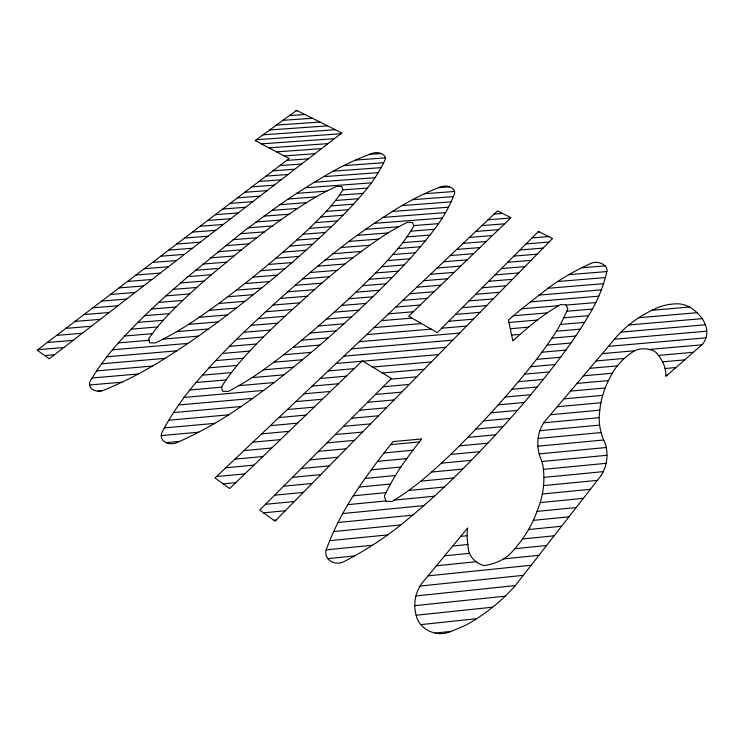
<?xml version="1.0" encoding="UTF-8"?>
<svg xmlns="http://www.w3.org/2000/svg" width="744" height="744" viewBox="0 0 744 744"><rect width="100%" height="100%" fill="white"/><g stroke="black" fill="none" stroke-linecap="round" stroke-linejoin="round"><path stroke-width="1.12" d="M435.166 633.079L451.18 631.358M414.799 605.672L505.176 596.186M416.11 615.26L492.677 607.178M420.834 624.625L476.681 618.683M420.081 586.039L523.292 575.345M415.952 595.944L515.266 585.593M444.596 555.842L469.464 553.313M514.839 548.7L546.589 545.482M436.365 565.784L476.095 561.72M503.493 558.921L538.935 555.294M428.023 575.865L531.169 565.254M329.75 540.674L387.68 534.899M533.309 520.372L568.937 516.82M326.142 549.872L372.474 545.222M460.703 536.368L467.13 535.717M528.51 529.561L561.59 526.24M327.816 558.651L354.553 555.945M452.705 546.04L467.864 544.506M522.446 538.991L554.141 535.792M338.036 522.511L412.697 515.155M540.209 502.6L583.343 498.35M333.712 531.551L400.849 524.901M537.056 511.398L576.182 507.52M265.496 504.311L294.354 501.521M353.27 495.82L386.015 492.658M408.661 490.473L444.308 487.022M543.873 477.388L603.3 471.64M263.516 512.849L285.315 510.728M347.792 504.655L385.876 500.945M394.348 500.117L434.375 496.229M543.557 485.599L597.358 480.373M273.857 520.289L276.154 520.065M342.714 513.546L423.857 505.604M542.367 493.997L590.392 489.301M223.228 483.888L235.709 482.698M292.522 477.304L320.757 474.626M371.293 469.827L400.867 467.018M441.397 463.168L471.324 460.322M539.195 453.877L606.239 447.507M283.631 486.185L312.071 483.47M365.137 478.401L395.445 475.509M431.52 472.059L462.666 469.083M541.771 461.522L606.992 455.291M274.62 495.188L303.273 492.435M359.12 487.069L390.507 484.056M420.872 481.136L453.701 477.974M543.399 469.352L606.137 463.326M234.918 459.141L262.892 456.528M318.506 451.338L346.146 448.762M390.674 444.605L419.337 441.927M467.753 437.407L495.56 434.812M539.921 430.674L599.618 425.103M225.776 467.781L253.946 465.139M309.95 459.885L337.795 457.272M384.053 452.929L412.976 450.213M459.42 445.851L487.757 443.192M538.089 438.467L601.115 432.552M216.513 476.541L244.888 473.863M301.292 468.534L329.332 465.893M377.599 461.336L406.791 458.574M450.678 454.435L479.685 451.692M537.903 446.195L603.682 439.983M165.949 442.643L179.695 441.378M261.656 433.864L289.044 431.353M343.505 426.358L370.577 423.875M491.021 412.827L517.424 410.409M557.219 406.754L600.938 402.746M252.858 442.178L280.432 439.639M335.274 434.58L362.533 432.069M483.544 420.899L510.384 418.426M550.458 414.733L599.785 410.177M243.948 450.604L271.718 448.028M326.942 442.903L354.395 440.355M475.788 429.093L503.093 426.563M543.79 422.787L599.227 417.644M173.566 412.576L241.075 406.531M295.759 401.621L322.403 399.24M375.394 394.487L401.741 392.125M518.382 381.663L543.297 379.431M583.454 375.832L612.293 373.246M665.052 368.513L675.971 367.536M168.814 420.23L228.706 414.827M287.389 409.535L314.219 407.117M367.573 402.309L394.097 399.909M511.9 389.289L537.149 387.01M577.019 383.42L608.443 380.584M665.889 375.404L667.117 375.292M164.368 427.93L214.765 423.364M278.916 417.542L305.933 415.096M359.65 410.223L386.35 407.805M505.195 397.026L530.798 394.701M570.499 391.102L605.207 387.959M161.215 435.603L198.695 432.19M270.342 425.652L297.544 423.169M351.624 418.24L378.51 415.784M498.229 404.866L524.222 402.495M563.906 398.877L602.724 395.343M189.897 389.968L221.656 387.168M238.852 385.652L274.08 382.546M320.246 378.473L346.36 376.166M382.388 372.995L424.136 369.312M536.452 359.408L560.511 357.287M602.305 353.605L634.688 350.75M649.326 349.457L701.871 344.825M184.094 397.454L263.664 390.395M312.182 386.099L338.474 383.764M390.758 379.133L416.761 376.827M530.658 366.727L554.968 364.569M596.102 360.924L624.393 358.413M658.394 355.399L693.343 352.303M178.662 404.987L252.681 398.393M304.026 393.809L330.485 391.456M383.123 386.759L409.302 384.425M524.632 374.139L549.23 371.954M589.815 368.327L617.334 365.881M662.551 361.844L684.713 359.873M96.711 370.875L152.511 366.057M215.676 360.608L243.279 358.227M283.65 354.749L311.308 352.358M351.54 348.889L452.752 340.157M511.63 335.079L520.103 334.344M556.419 331.21L580.264 329.155M628.857 324.961L702.206 318.637M92.07 377.989L138.31 373.981M209.018 367.852L237.122 365.406M273.829 362.226L302.492 359.743M343.858 356.153L445.73 347.318M551.918 338.102L575.735 336.037M620.905 332.122L705.424 324.784M89.55 385.001L121.932 382.184M202.48 375.153L231.44 372.632M263.441 369.842L293.378 367.229M336.083 363.5L361.854 361.259M362.942 361.156L438.616 354.562M547.063 345.104L570.936 343.021M614.414 339.227L706.772 331.173M97.892 391.139L101.826 390.795M196.081 382.528L226.176 379.896M252.002 377.627L283.966 374.827M328.216 370.94L354.153 368.671M372.623 367.052L431.418 361.891M541.92 352.2L565.859 350.099M608.443 346.369L705.982 337.813M44.714 355.567L54.452 354.739M112.465 349.81L187.897 343.412M236.518 339.283L263.376 337.004M310.257 333.024L336.167 330.82M374.055 327.602L421.532 323.575M448.66 321.269L473.351 319.176M513.276 315.782L547.175 312.908M566.723 311.243L592.401 309.067M106.894 356.785L176.793 350.824M229.422 346.332L256.503 344.016M301.748 340.157L328.141 337.897M366.643 334.614L431.185 329.108M441.722 328.206L466.562 326.086M508.998 322.468L537.28 320.05M563.775 317.79L588.597 315.67M652.032 310.257L689.558 307.049M101.64 363.807L165.075 358.366M222.484 353.437L249.807 351.094M292.922 347.392L319.855 345.077M359.138 341.71L459.699 333.079M510.31 328.736L528.491 327.174M560.353 324.44L584.552 322.366M638.845 317.707L697.082 312.713M65.844 328.383L91.363 326.253M137.91 322.385L163.262 320.283M199.197 317.288L227.283 314.954M265.534 311.773L292.206 309.56M341.636 305.449L365.909 303.431M402.876 300.362L427.214 298.335M475.639 294.308L499.726 292.308M547.975 288.291L603.524 283.678M56.609 335.395L82.296 333.256M131.242 329.164L157.561 326.96M188.576 324.375L218.038 321.91M258.214 318.553L284.887 316.321M334.177 312.201L358.813 310.146M395.799 307.049L420.286 305.003M469.008 300.929L493.244 298.911M538.898 295.089L601.338 289.872M47.272 342.5L73.126 340.334M124.694 336L152.287 333.684M176.737 331.629L208.478 328.96M250.942 325.388L277.633 323.147M326.458 319.046L351.493 316.944M388.628 313.829L413.273 311.755M462.303 307.635L486.688 305.589M530.109 301.934L598.771 296.168M37.823 349.689L63.845 347.495M118.398 342.882L149.042 340.296M163.057 339.115L198.453 336.121M243.707 332.298L270.435 330.048M318.488 325.984L343.951 323.835M381.384 320.673L411.971 318.088M455.523 314.414L480.057 312.341M521.572 308.834L558.577 305.71M565.97 305.087L595.804 302.566M101.714 301.097L126.582 299.069M165.912 295.87L189.683 293.936M236.378 290.132L261.572 288.077M295.294 285.333L321.854 283.166M369.191 279.316L392.2 277.438M430.413 274.322L454.166 272.388M501.419 268.547L524.929 266.631M92.898 307.802L117.933 305.747M158.705 302.417L182.745 300.446M227.701 296.763L253.379 294.661M287.779 291.843L314.442 289.667M362.635 285.715L385.922 283.808M423.643 280.721L447.535 278.768M495.086 274.88L518.735 272.936M581.613 267.793L605.058 265.878M83.979 314.582L109.173 312.508M151.637 309.011L175.984 307.012M218.708 303.496L244.943 301.339M280.311 298.428L307.039 296.224M355.865 292.206L379.459 290.272M416.798 287.193L440.839 285.222M488.678 281.279L512.467 279.326M568.807 274.685L606.862 271.56M74.967 321.436L100.319 319.343M144.708 315.67L169.409 313.624M209.222 310.332L236.248 308.1M272.899 305.068L299.59 302.864M348.862 298.781L372.781 296.81M409.879 293.741L434.068 291.741M482.196 287.761L506.134 285.78M557.73 281.511L605.356 277.568M135.975 275.029L160.239 273.094M195.402 270.286L218.866 268.417M268.407 264.464L291.992 262.576M325.147 259.935L353.056 257.703M392.851 254.532L415.282 252.737M456.751 249.426L479.936 247.575M526.082 243.893L549.044 242.06M127.559 281.437L151.971 279.484M187.972 276.591L211.445 274.713M260.781 270.751L284.719 268.835M317.511 266.203L344.993 263.999M387.382 260.595L409.87 258.791M450.269 255.555L473.603 253.676M520.019 249.956L543.12 248.105M119.04 287.919L143.601 285.938M180.578 282.953L204.089 281.065M252.913 277.121L277.233 275.168M309.988 272.527L337.125 270.332M381.616 266.752L404.197 264.929A609.662 332.066 -12.5 0 0 435.194 228.296A251.147 158.23 -5.6 0 0 454.445 193.868A9.198 6.045 3.5 0 0 450.845 187.376A9.198 6.045 3.5 0 0 440.532 186.874A310.769 228.631 14.7 0 0 397.259 208.422A2618.573 1333.118 52.3 0 0 347.681 242.358C308.593 272.137 272.025 305.105 236.648 339.162A1721.625 1058.656 53 0 0 195.012 383.774A346.165 298.158 13.8 0 0 162.211 431.901A11.486 8.975 -14.1 0 0 164.498 441.787A11.486 8.975 -14.1 0 0 177.1 442.541A284.571 188.883 -13.1 0 0 234.909 410.735A645.02 352.963 -14.7 0 0 287.788 371.758A1268.176 535.327 -16.6 0 0 404.159 264.966M443.722 261.739L467.195 259.851M513.89 256.085L537.121 254.206M110.419 294.475L135.138 292.466M173.222 289.379L196.807 287.472M244.776 283.585L269.514 281.576M302.594 278.898L329.415 276.722M375.543 272.983L398.291 271.142M437.109 267.998L460.713 266.082M507.687 262.279L531.058 260.381M168.749 250.105L192.436 248.254M225.609 245.659L248.98 243.827M296.596 240.098L319.046 238.34M357.157 235.364L388.098 232.937M410.697 231.17L434.422 229.31M481.963 225.59L504.618 223.823M160.695 256.234L184.521 254.364M217.983 251.732L241.465 249.882M289.872 246.078L312.582 244.292M348.908 241.428L378.64 239.094M406.968 236.871L429.986 235.058M475.76 231.458L498.545 229.663M152.548 262.427L176.514 260.539M210.413 257.861L233.904 256.001M282.943 252.123L305.914 250.309M340.845 247.547L369.861 245.26M402.764 242.656L425.326 240.87M469.492 237.383L492.407 235.569M538.024 231.97L539.307 231.868M144.308 268.696L168.423 266.78M202.88 264.046L226.353 262.186M275.792 258.252L299.06 256.41M332.931 253.713L361.333 251.463M398.031 248.543L420.425 246.766M463.149 243.372L486.204 241.54M532.09 237.894L548.719 236.573M207.762 220.438L230.752 218.68M263.757 216.16L288.988 214.226M326.225 211.389L348.341 209.696M401.909 205.604L451.115 201.847M200.127 226.241L223.256 224.465M255.889 221.963L280.6 220.066M320.878 216.969L342.965 215.276M392.376 211.482L448.53 207.176M192.408 232.109L215.667 230.315M248.152 227.813L272.425 225.944M315.251 222.633L337.339 220.931M383.207 217.397L445.591 212.589M184.605 238.043L208.004 236.229M240.544 233.709L264.446 231.858M309.327 228.38L331.443 226.669M374.297 223.349L442.271 218.076M494.165 214.058L502.451 213.416M176.719 244.041L200.266 242.209M233.049 239.652L256.634 237.82M303.096 234.202L325.333 232.472M365.62 229.329L398.803 226.743M413.766 225.581L438.56 223.646M488.092 219.796L510.616 218.038M244.757 192.296L267.096 190.631M305.468 187.767L371.414 182.847M237.513 197.811L259.972 196.128M296.735 193.366L326.793 191.115M342.891 189.906L367.434 188.074M230.184 203.372L252.783 201.671M288.216 199.001L316.042 196.909M339.422 195.151L363.035 193.375M438.467 187.693L449.618 186.846M222.791 208.999L245.52 207.288M279.902 204.684L306.547 202.666M335.516 200.471L358.366 198.741M424.461 193.747L454.593 191.459M215.314 214.691L238.173 212.951M271.755 210.394L297.637 208.432M331.136 205.883L353.465 204.182M412.464 199.699L453.384 196.593M279.884 165.577L301.608 163.996M355.539 160.062L385.336 157.895M273.002 170.813L294.838 169.214M343.663 165.642L383.653 162.713M266.045 176.105L288.012 174.487M333.163 171.167L381.095 167.642M259.024 181.443L281.111 179.816M323.631 176.672L378.222 172.636M251.928 186.846L274.136 185.191M314.424 182.206L375.004 177.704M261.349 143.88L334.419 138.672M268.909 147.861L327.992 143.629M276.526 151.878L321.492 148.651M284.208 155.933L314.926 153.71M286.691 160.397L308.295 158.825M369.322 154.399L381.3 153.534M282.953 120.323L312.415 118.268M276.387 125.104L319.976 122.053M269.765 129.94L327.602 125.866M263.069 134.822L335.284 129.716M256.308 139.751L340.789 133.753M295.898 110.884L297.461 110.782M289.463 115.58L304.91 114.511M601.301 475.314L515.685 585.11A194.854 163.466 -0.3 0 1 467.902 624.021A122.602 106.299 5.2 0 1 454.835 629.852L450.371 631.693A24.096 21.883 15.1 0 1 417.217 618.785A45.942 41.311 17.7 0 1 421.96 583.203L467.641 527.989A73.916 61.966 19.4 0 0 467.837 544.208L468.181 547.872A21.046 18.088 15.8 0 0 483.786 565.598A51.29 43.589 12.5 0 0 508.738 555.303A157.505 130.646 2.4 0 0 537.726 509.519A118.975 98.692 6.1 0 0 542.813 465.009L541.39 460.257A62.105 48.081 17.4 0 1 544.376 421.894L612.758 341.282A185.861 130.423 22.3 0 1 655.12 308.788A52.015 36.019 16.4 0 1 675.85 303.822A17.066 11.653 15.3 0 1 687.837 306.268A13.569 9.244 15.3 0 1 692.655 309.095A38.707 26.775 15.3 0 1 702.531 344.24L665.852 376.408A46.398 33.75 14.9 0 0 654.785 351.363A19.037 13.634 15.8 0 0 632.335 352.238A109.154 78.613 20.3 0 0 610.145 377.329A173.77 123.634 23.1 0 0 599.199 418.881A83.021 61.148 19.8 0 0 605.235 443.424A60.608 47.886 14.5 0 1 601.301 475.314M552.55 238.489L275.075 521.163L259.693 510.105L391.409 378.482L362.337 360.793L229.663 488.52L214.997 477.974L497.476 210.924L510.989 217.685L408.661 316.191L437.305 332.615L538.516 231.468L552.55 238.489M284.719 316.479L271.644 328.876A1272.817 851.759 48.8 0 0 244.283 357.111A296.27 246.813 11.9 0 0 221.573 386.796L222.558 391.26L228.436 391.381A246.776 164.136 -11.3 0 0 263.729 369.638A573.336 320.097 -13.8 0 0 296.623 344.379A1130.787 495.718 -16.1 0 0 374.558 273.978A552.346 307.021 -12.3 0 0 397.296 249.407A227.106 145.508 -6.2 0 0 413.859 225.804L412.418 222.437L407.303 222.344A275.819 207.065 13.3 0 0 378.501 239.187A1832.323 1061.167 50 0 0 345.504 263.59A3646.539 1612.732 54.2 0 0 310.871 292.857L284.719 316.479M187.107 277.326L167.028 294.866A1453.757 995.956 52.1 0 0 124.657 336.028A327.574 275.02 2.1 0 0 90.647 380.286A11.058 8.11 -15.6 0 0 92.303 389.335A11.058 8.11 -15.6 0 0 104.272 390.014A277.094 173.901 -13.7 0 0 161.262 360.756A629.108 326.886 -14.6 0 0 214.077 324.858A1231.236 496.415 -16 0 0 332.103 226.037A595.358 308.583 -12.7 0 0 364.253 191.943A244.488 147.377 -7.1 0 0 385.001 159.867A8.807 5.627 0.6 0 0 381.96 153.831A8.807 5.627 0.6 0 0 372.084 153.366A293.917 214.663 9 0 0 329.053 173.492A2130.556 1233.124 52 0 0 279.279 205.112L244.302 230.78L187.107 277.326M212.84 273.522L199.597 284.998A998.271 752.333 44.4 0 0 171.855 311.122A268.361 216.848 1.7 0 0 148.735 338.539L149.488 342.807L155.347 342.956A231.31 146.456 -12.1 0 0 190.483 323.129A537.679 288.198 -13.8 0 0 223.572 299.879A1049.793 447.674 -15.5 0 0 302.557 234.695A518.494 277.01 -12.4 0 0 325.826 211.817A212.84 130.832 -7.6 0 0 342.956 189.804L341.701 186.539L336.586 186.437A249.538 184.531 6.7 0 0 307.681 201.94A1364.691 917.268 47.3 0 0 274.35 224.539A2315.802 1295.239 53.2 0 0 239.298 251.658L212.84 273.522M521.544 308.862L508.468 319.929L512.821 340.808A2879.28 1268.52 50.7 0 1 532.137 324.142A321.966 234.844 26 0 1 560.399 304.649L565.793 304.752L567.812 308.565A243.893 170.199 -1.4 0 1 553.49 335.767A586.932 361.268 -11.5 0 1 532.704 364.169A1215.37 585.695 -17.4 0 1 459.132 446.14A609.81 378.566 -13.4 0 1 427.279 475.76A264.008 195.551 -7.4 0 1 392.274 501.419L385.987 501.289L384.332 496.118A351.521 281.874 32.9 0 1 404.829 461.289A1835.057 978.862 50.7 0 1 421.69 438.96L393.13 441.583A2664.134 1252.729 53.2 0 0 355.52 492.398A416.231 338.12 37.8 0 0 326.356 549.258A12.099 10.695 -3.4 0 0 330.141 560.874A12.099 10.695 -3.4 0 0 343.802 561.729A303.329 225.627 -10.1 0 0 402.104 523.888A685.271 417.496 -14.7 0 0 453.803 477.871A1366.272 633.144 -18 0 0 563.599 353.158A646.396 389.865 -11.9 0 0 591.434 310.787A268.947 183.907 -0.9 0 0 606.946 271.188A9.877 6.715 10.9 0 0 602.175 263.822A9.877 6.715 10.9 0 0 591.182 263.255A362.616 257.452 26.1 0 0 548.198 288.123L521.544 308.862M341.794 132.981L49.206 358.794L37.2 350.164L289.146 158.537L255.136 140.597L296.623 110.363L341.794 132.981"/></g></svg>
